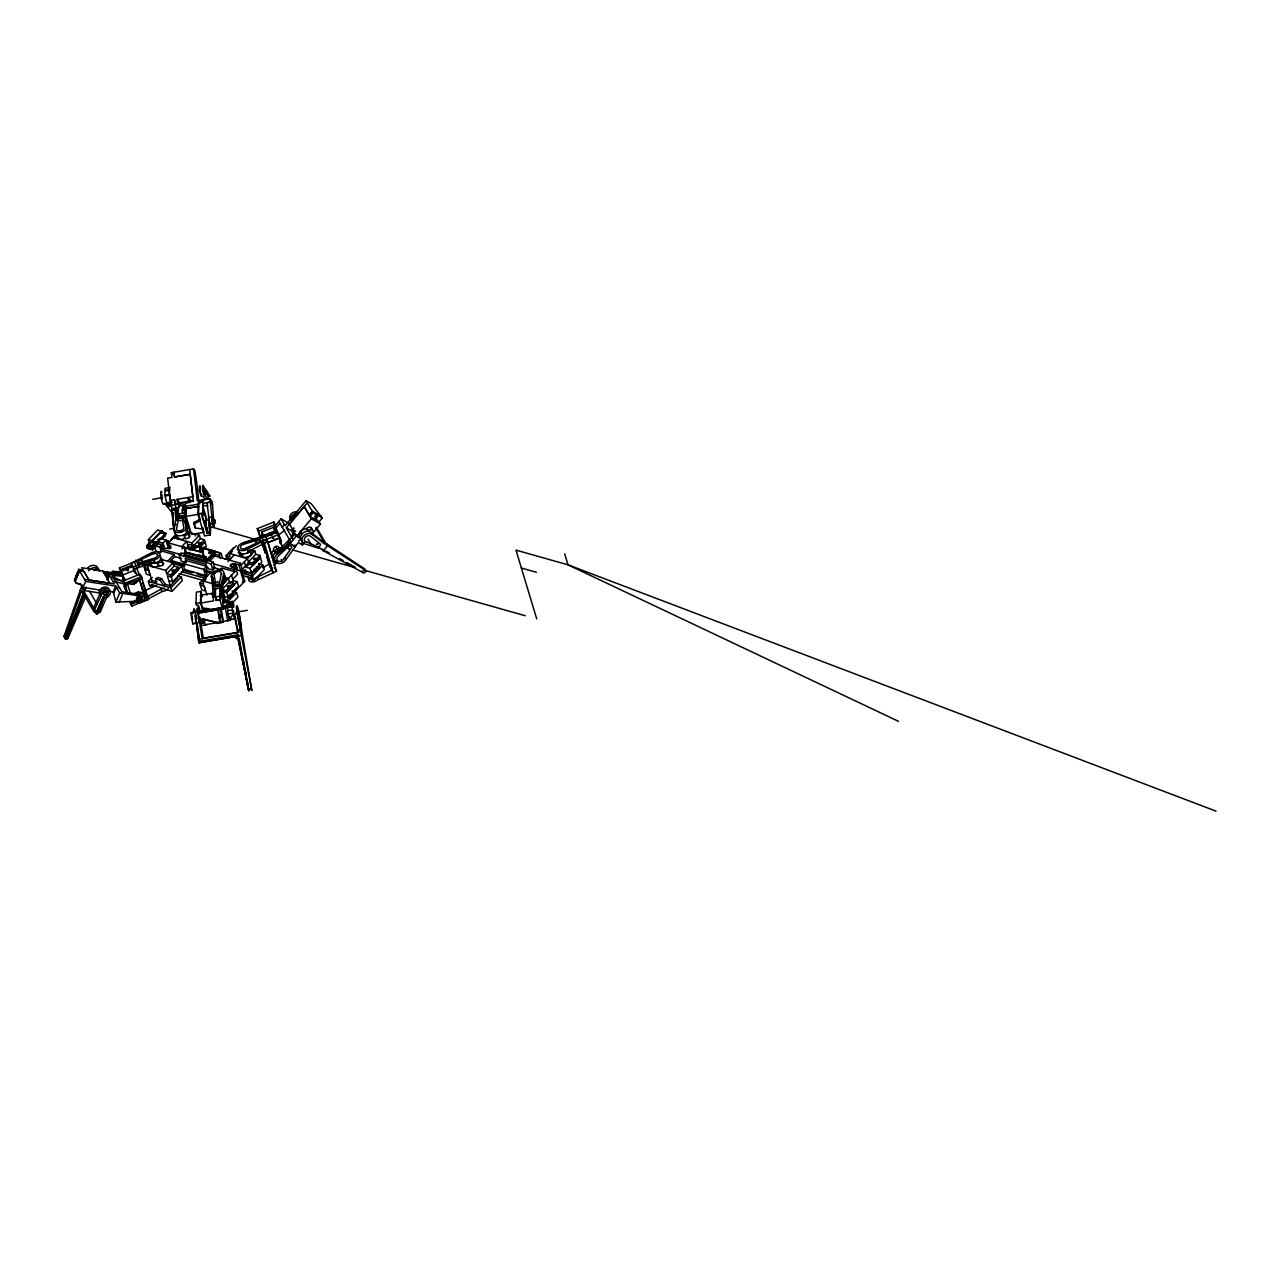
<?xml version="1.0" encoding="UTF-8"?>
<svg xmlns="http://www.w3.org/2000/svg" width="1280" height="1280" viewBox="0 0 1280 1280"><rect width="100%" height="100%" fill="white"/><g stroke="black" fill="none" stroke-linecap="round" stroke-linejoin="round"><path stroke-width="1.5" d="M230.592 607.44L232.592 603.728L233.84 607.136M195.568 616.336L199.568 641.44L197.136 623.008M200.64 622.432L200.656 621.936A5.328 0.864 80.3 0 0 200.592 620.8M219.072 615.088L219.344 616.8M219.568 616.88L219.232 615.024M184.912 512.544L185.04 508.992L182.464 509.424L182.32 512.992L184.912 512.544L190.96 532.528M213.168 594.128L212.768 589.12L215.36 588.688L215.536 593.312M176.128 518.032L178.208 514.112L185.056 512.944L186.368 527.36A6.352 3.808 -16.8 0 1 180.128 532.4A6.352 3.808 -16.8 0 1 174.016 529.584L176.128 518.032L178.064 517.696L178.528 506.224L182.784 505.504L182.544 511.424M212.88 589.552L211.568 575.136A6.352 3.808 -16.8 0 1 217.808 570.096A6.352 3.808 -16.8 0 1 223.92 572.912C221.2 585.072 216.512 597.12 223.296 609.12M223.648 601.328L219.728 588.384L219.872 584.8L221.808 584.464L222.544 586.864L220.448 590.784M224.208 603.104L220.784 591.792L220.448 599.696L216.192 600.432C215.12 596.304 212.384 587.04 219.728 588.384M186.304 527.936A6.352 3.808 -16.8 0 1 186.896 528.768L185.776 515.344M195.232 536.016L195.312 533.952M183.04 510.096L182.656 505.088L185.232 504.656L186.4 508.496L186.064 516.384L199.824 514.048M203.984 532.4L202.48 527.408L202.416 528.976L195.328 528.032L194.096 523.968L194.16 522.384L200.032 519.248L198.512 514.24L198.88 506.288M195.328 528.032L194.16 522.384M210.64 527.456L210.336 534.928L204.512 535.92L197.872 513.888L198.336 502.672L202.864 501.904L203.44 503.84L202.976 515.056L201.68 515.264L207.168 533.424L209.76 532.992L210.16 523.36M199.984 612.352L197.792 605.088L196.496 605.312L195.904 603.376L196.384 592.16L200.912 591.392L202.48 596.592M200.032 519.248L199.952 520.816L194.096 523.968M201.68 515.264L201.744 513.696L207.232 531.856L209.824 531.424L208.608 524.656L210.56 524.32L210.304 522.928M202.976 515.056L202.864 501.904M203.04 513.472L203.376 505.424M201.424 594.896L201.088 602.96L202.608 607.968L209.696 608.896L209.632 610.48L202.544 609.536L200.448 602.592L200.912 591.392M200.688 623.68L200.752 622.112L203.344 621.68L203.28 623.248L200.688 623.68L201.28 625.616L207.104 624.624M202.544 609.536L202.608 607.968M207.168 533.424L207.392 527.824M220.784 591.792L220.448 599.696L216.192 600.416L215.184 593.024L212.608 593.456L213.6 600.864L199.856 603.2M185.04 508.992L185.792 511.408L185.232 504.656M204.992 494.752L204.96 495.2A5.328 0.864 80.4 0 1 203.424 493.168A5.328 0.864 80.4 0 1 202.592 486.016A5.328 0.864 80.4 0 1 204.128 488.048L204.192 488.368M172.656 512.672L173.504 522.48M200.304 491.072L200.336 489.072M147.968 548.512L146.816 546.752L149.248 542.672L148.352 539.664L157.632 529.984L163.024 531.616L163.456 533.088M157.936 544.288L152.624 549.824L151.728 546.832C148.384 552.528 146.544 544.24 150.576 543.04L150.288 542.08L152.56 542.72L151.952 540.672L148.352 539.664M162.064 533.328C161.968 529.872 159.136 531.344 163.024 531.616M192.64 612.544L192.592 613.68M197.68 612.704L197.52 610.208L198.224 611.376M209.232 521.952L209.344 519.024M199.376 619.2L199.92 621.072L199.76 617.392L203.36 638.192L202.272 638.688L198.784 617.888M214.592 519.776C214.944 527.92 217.072 516.16 211.568 520.288M223.248 606.704L222.624 601.344L223.392 602.816M227.392 604.672L227.088 600.576L227.856 602.064A6.352 1.04 80.3 0 1 228.576 602.512M177.392 517.248L174.544 499.776L170.256 500.512L167.632 478.128L171.904 477.408L171.344 472.656L193.536 468.864L194.992 470.816L197.888 491.024M175.952 534.368A6.352 1.04 80.3 0 1 173.392 526.464L170.96 500.384M155.44 583.472L155.968 578.96L157.44 577.44L161.6 578.608L165.216 584.304L170.336 585.744L177.84 577.904M233.584 611.776L233.6 612.96M235.152 617.84L234.512 618.816L232.304 609.92A6.352 1.04 80.3 0 1 232.592 606.416L232.88 606.512A6.352 1.04 80.3 0 1 233.232 607.024M164.256 534.464C164.256 538.608 167.456 531.904 164.528 533.84M175.008 532.88L175.456 531.92M224.912 576.208L224.688 577.264L223.68 573.968M169.584 487.52L169.616 490.096A6.352 1.04 80.4 0 0 169.552 494.48L169.776 496.096A6.352 1.04 80.4 0 0 170.816 500.56M178.944 504.752L178.544 502.672L178.688 504.416M193.536 468.864L197.296 500.848L209.904 498.704L211.888 517.136A5.328 0.864 80.3 0 0 213.2 525.84A5.328 0.864 80.3 0 0 214.16 523.168M85.856 596.336L68.016 638.144A1.664 1.312 -30.3 0 1 65.968 639.312A1.664 1.312 -30.3 0 1 65.056 637.696L64.096 636.032L82.048 585.2L76.176 583.152L74.336 580L76.288 575.2L77.52 575.392M93.568 609.008C98.72 623.248 101.504 600.384 104.8 597.184L103.408 596.672L96.352 611.936L93.824 611.536L81.6 590.608L65.056 637.696L68.016 638.144L67.056 636.496M160.944 558.688L162.432 562.336A2.976 1.792 -16.8 0 1 162.976 562.56M187.328 531.072L187.712 531.328A2.976 1.792 -16.8 0 1 188.32 533.792L189.376 537.296A2.976 1.792 -16.8 0 1 185.328 538.432L184.896 538.32A6.352 3.808 -16.8 0 1 178.576 539.12L177.424 538.624A6.352 3.808 -16.8 0 1 176.112 535.984M212.592 578.032L212.208 577.76A2.976 1.792 -16.8 0 1 211.6 575.312M238.944 550.544L238.544 550.272A2.976 1.792 -16.8 0 1 238.48 547.376M83.44 592.816L66.224 637.872L84.128 592.864L85.152 594.624L83.024 595.616L84.192 595.792L66.816 637.968L83.904 594.784M96.336 613.76L103.408 596.672M227.648 605.28L228.896 602.096A6.352 1.04 80.3 0 0 228.752 603.952M201.136 493.568L201.888 495.28M210.56 525.28L209.376 522.8M78.656 569.36L79.472 570.768L77.52 575.552L76.704 574.16L78.656 569.36L83.104 570.048L81.76 567.728L102.72 570.976L104.064 573.296L111.808 574.512L113.84 573.024L121.44 573.44M93.824 611.536L94.592 609.632L82.368 588.72L85.68 581.392L79.472 570.768L75.152 581.408L77.104 576.592L76.288 575.2M99.84 592.992L84.592 590.624L86.032 587.072M97.712 570.288L96.288 567.872M108.608 574L106.656 578.784L107.472 580.192L109.424 575.408L108.608 574L104.08 573.296L102.944 571.36L110.672 572.56L112.88 571.376L120.48 571.792M112.272 573.04L112.944 571.392M112.048 577.456L113.84 573.024M112.08 577.52L113.904 573.04L112.88 571.376M138.752 601.184L138 601.024A3.328 2.64 -30.3 0 1 137.744 596.48A3.328 2.64 -30.3 0 1 142.688 597.136L142.336 599.296L139.568 601.136L115.92 602.064L113.248 591.952L115.632 586.048L85.68 581.392M113.888 593.056L116.288 587.168L115.632 586.048M115.92 602.064L119.632 592.88L116.288 587.168L119.488 587.664M119.104 602.544L122.816 593.376L110.672 572.56M121.744 591.744L135.456 593.696L136.528 592.928A5.328 4.208 -30.3 0 1 143.632 596.16M134.896 600.32L133.68 603.136L132.864 601.744L130.528 602.672L131.936 606.016L148.56 599.376L141.68 577.872L142.096 578.576L125.056 584.512L127.792 593.584M96.768 612.64L97.952 612.8L104.592 596.832M93.6 607.952L99.744 594.24A5.328 4.208 -30.3 0 1 103.568 587.376A5.328 4.208 -30.3 0 1 109.408 591.168M94.592 609.632L102.432 592.848A3.28 2.592 -30.3 0 1 108.464 593.024L100.08 612.496L97.552 612.096M176.272 511.296L176.944 509.936M175.52 508.032L175.936 520.704L175.232 510L172.192 510.512M227.6 604.144A6.352 1.04 80.3 0 1 227.744 602.288L227.952 601.936M180.768 520.56L179.808 520.576L180.688 520.64M304.496 542.416L302.368 544.944L298.304 542.592L284.992 560.912A6.352 5.024 -30.3 0 1 276.464 562.848A6.352 5.024 -30.3 0 1 275.984 555.472L288.64 542.96L291.008 542.32L296.432 535.888L295.296 533.936L276.224 552.72A6.352 5.024 -30.3 0 1 277.648 551.856M227.776 610.928C227.84 627.328 239.6 607.088 227.84 610.688A6.352 1.04 80.3 0 1 228.128 607.168L232.72 606.464M228.896 616.736L228.944 616.928A6.352 1.04 80.3 0 0 230.336 619.664L230.56 619.344A6.352 1.04 80.3 0 0 230.688 618.608M312.544 533.296A2.976 2.352 -30.3 0 0 312.272 529.856A2.976 2.352 -30.3 0 0 308.272 530.832L306.32 528.8A6.352 5.024 -30.3 0 0 300.608 531.552L299.744 532.864A6.352 5.024 -30.3 0 0 301.216 538.896L296.656 536.256L295.296 533.936M312.288 533.856L310.544 531.904L307.728 531.216A6.352 5.024 -30.3 0 0 302.016 533.968L301.152 535.28A6.352 5.024 -30.3 0 0 302.624 541.312M237.44 636.224L238.544 634.688L198.72 641.472L198.944 642.784L237.44 636.224L248.464 689.424L239.248 638.592M228.896 602.096L224.848 607.456L229.104 606.736L225.472 608.384L198.256 613.232L199.504 620.304L198.96 617.632L199.584 620.368L204.16 619.296L217.616 622.592L223.424 621.6L221.216 609.104M126.064 568.96L125.856 567.744L120.576 569.856L121.728 573.696L119.344 567.968L136.384 561.184L139.28 567.296L133.952 569.424M127.008 567.296C126.384 571.856 130.064 572.64 127.008 567.296L132.288 565.184L137.264 575.552M270.88 535.584L270.672 534.368L265.392 536.48L264.576 535.072L269.856 532.976C268.752 536.624 274 535.152 271.008 532.528L276.288 530.4L277.104 531.808L271.824 533.92L271.008 532.528M288.96 523.392L281.088 518.832L274.048 527.184M282.192 527.232L284.432 524.56L281.088 518.832M284.432 524.56L285.088 525.68L306.096 500.704L312.304 511.36L309.184 515.072L304.208 506.528L289.504 524.016L294.48 532.544L291.296 536.32L292.112 537.728M293.312 534.032L291.376 530.72L293.52 528.16M294.016 528.16L292.768 529.632L295.552 531.248M312.128 534L320.48 524.064L311.344 518.784L310 516.48L313.12 512.752L312.304 511.344L309.184 515.072L304.192 506.544M296.656 536.256L311.344 518.784M315.936 516.288L317.248 515.136L316.432 513.744L312.304 511.344L321.44 516.64L317.328 514.272L322.256 518.032L319.12 521.76L320.48 524.064M306.512 528.816L306.864 528.4A2.976 2.352 -30.3 0 1 311.776 529.616M317.264 516.688C314.496 513.776 315.904 521.232 318.144 515.664M363.616 569.232L364.192 568.544L325.84 543.344L316.432 527.264M293.248 539.664L286.32 527.792L307.328 502.816M276.272 527.52L279.968 523.312M250.288 549.712A6.352 3.808 -16.8 0 1 248.128 551.616L267.6 541.6L264.272 542.912L272.416 569.888L256.816 577.376A5.328 3.2 -16.8 0 1 254.576 578.72M266.88 539.2L245.936 549.92A6.352 3.808 -16.8 0 1 238.192 548.816A6.352 3.808 -16.8 0 1 242.224 543.152L264.704 535.488L266.88 539.2L276.528 571.232L257.616 580.016A5.328 3.2 -16.8 0 1 250.832 581.824A5.328 3.2 -16.8 0 1 249.104 577.968M88.608 570.784L89.696 569.584A6.352 5.024 -30.3 0 1 95.664 567.68L97.04 568.096A6.352 5.024 -30.3 0 1 99.472 571.104M289.04 542.176L287.632 541.36L293.648 545.936L296.064 545.248M248.656 562.672L240.736 570.944L238.896 564.832L232.848 563.568A2.72 1.632 -16.8 0 0 231.088 564.384L230.608 564.88A2.72 1.632 -16.8 0 0 230.384 566.144L235.76 568.096L237.6 574.208L232.736 579.264L233.136 580.576L237.136 581.712L238.576 586.496L228.144 597.376L224.368 596.304L222.912 591.536L226.704 592.608L237.136 581.712M170.544 586.416L167.344 575.808L171.264 576.912L174.576 573.44C175.952 567.12 168.208 571.52 173.968 571.424L170.64 574.88L172.72 581.696L183.152 570.816L181.696 566.032L172.416 563.408L171.408 560.048L174.736 556.576L174.112 554.544L161.024 550.832L159.824 546.592L161.216 544.528L157.744 543.536L157.136 541.504C150 544.976 150.832 554.32 157.744 543.536M238.896 564.832L240.4 563.248L214.112 555.808M242.224 569.376L241.024 565.28L254.784 550.928L251.856 550.096M228.144 597.376L226.096 590.56L229.408 587.104C223.664 587.28 231.36 582.64 230.016 589.136L226.704 592.608L222.704 591.472M236.336 545.712L228.992 553.376L247.424 558.592L249.04 563.984L253.056 565.12L256.368 561.648L255.744 559.616C250.56 560.112 256.4 555.52 256 560.592L257.088 560.896L260.4 557.44L249.968 568.336L251.408 573.104L261.84 562.224L259.792 555.408L255.792 554.272L254.784 550.928M151.952 540.672L161.216 531.008L161.856 533.024M152.496 541.104L157.248 542.928L152.496 541.104L161.264 531.952L165.872 533.264L152.096 548.048C154.64 548.96 153.68 544.832 151.488 546.016L155.136 542.192M157.088 542.4L165.872 533.264M152.624 549.824L151.296 549.456L155.28 545.296M161.872 539.232L165.328 535.632L164.288 535.344M161.088 552.464L155.92 551.008L154.464 546.144L155.792 546.528L157.28 544.976M181.408 554.736L160.416 548.8L162.864 549.424L164.4 547.808L163.008 543.168L165.984 540.064L160.112 538.4L157.584 539.664M162.864 549.424L162.208 547.28L163.76 545.664L161.36 544.992M166.736 542.56L168.272 540.944L165.888 540.272M148.896 570.592L144.896 569.456L148.688 570.528L150.128 575.312L146.352 574.24L144.288 567.424L147.6 563.968M170.624 539.936L173.936 536.48L175.04 536.896M158.464 553.52L161.024 550.832M191.392 549.376L168.496 542.912L176.064 535.152M167.376 544.704L168.928 543.104L168.272 540.944M151.648 566.448L150.64 562.864M178 538.96L176.992 535.376M153.168 585.088L151.712 586.608L149.728 586.048L148.352 581.472L152.256 577.376M167.712 561.232L174.112 554.544M181.568 546.768L186.704 541.424L188.32 546.8L186.272 548.944M182.016 548.992L184.304 546.896M184.288 547.504L203.088 552.288L204.16 557.6L185.76 552.384L184.288 547.504L202.688 552.704L204.16 557.6M206.192 564.384L185.152 558.368L186.416 562.528L181.12 561.024L179.264 554.912L181.168 552.928L184.64 553.904M170.64 574.88L166.72 573.776L165.712 570.416L173.072 562.752L160.24 559.12M199.408 535.264L200.416 538.608L193.072 546.288L192.048 542.928L199.408 535.264L185.936 531.44A6.352 3.808 -16.8 0 1 187.088 531.936M198.64 554.768L205.92 556.832L206.56 558.944L205.072 560.496L185.04 554.832L184.416 552.736L185.904 551.168M185.76 552.384L184.688 547.088M189.456 549.328L193.52 545.088L214.928 551.152L215.328 552.48L205.84 562.368L205.44 561.056L184.032 554.992L184.432 556.32M155.968 578.96L160.144 580.144L161.6 578.608M166.72 573.776L174.08 566.096L173.072 562.752M185.04 554.832L186.544 553.28M190.08 550.416L192.576 547.808L187.408 546.416L189.312 544.432L221.12 553.44L222.512 558.032M178 567.2L178.608 569.248L175.296 572.688L174.688 570.672L178 567.2L174.08 566.096M196.992 547.392L200.304 543.936C194.656 544.048 202.192 539.536 200.912 545.952M199.888 547.072L204.96 541.76L201.632 545.2L201.024 543.184L204.336 539.728L200.416 538.608M205.536 575.472L184.72 569.584L182.88 563.472L185.776 560.448L206.576 566.336L203.68 569.36L205.536 575.472L207.04 573.904L205.808 569.84L208.048 567.488M171.264 576.912L181.696 566.032M165.216 584.304L163.76 585.824L160.144 580.144M199.632 548.992L200.736 547.84L203.52 548.624L202.848 551.184L200.064 550.4L199.632 548.992L202.416 549.776L202.848 551.184M200.064 550.4L201.152 549.248M202.416 549.776L203.52 548.624M203.952 549.104L206.416 546.544L204.336 539.728M181.28 576.944L182.352 580.512L171.92 591.392L170.848 587.824L181.28 576.944L177.744 575.936M205.072 560.496L204.432 558.4L205.92 556.832M193.072 571.904L192.144 572.88L183.104 570.32M205.44 561.056L214.928 551.152M220.16 558.48L219.232 555.424L214.032 553.952L207.792 560.464L212.992 561.936L214.832 568.048M198.192 573.36L197.264 574.32L206.288 576.88M209.648 561.2L214.64 555.984L214.032 553.952M214.88 567.888L212.944 570.032L211.088 563.904L212.992 561.936M219.232 555.424L221.12 553.44M204.048 586.192L205.504 590.976L201.776 589.92L199.728 583.104L203.04 579.648L205.344 580.416M204.384 580.912L203.776 578.896L207.088 575.44M230.608 558.768L226.688 557.664L226.08 555.616L229.392 552.16L231.136 552.992M233.424 547.952L230.112 551.408L232.368 551.712M199.728 583.104L203.648 584.224L202.64 580.864L210 573.184L213.36 574.144M225.136 559.264L227.68 556.608M219.2 570.688L221.76 568.016L234.848 571.712L222.304 584.8M227.936 561.584L234.336 554.896M243.04 557.36L242.032 553.776M233.776 568.816L236.256 566.224M211.248 594.592L212.704 593.072M255.792 554.272L248.432 561.952L252.432 563.072L253.056 565.12M231.088 582.72L233.136 580.576M249.968 568.336L245.968 567.2L249.248 564.048M233.44 582.896L234.064 584.928L230.736 588.384L230.128 586.352L233.44 582.896L229.456 581.76L222.096 589.44L226.096 590.56M252.432 563.072L255.744 559.616M257.088 560.896L256.48 558.864L259.792 555.408M259.456 566.048L251.936 573.888L246.832 572.448L245.36 573.968L242.656 569.712M227.68 596.816L229.92 594.48L231.488 594.912L229.552 598.272L227.68 596.816L229.552 598.272M233.104 591.696L237.168 587.456M229.248 597.248L231.488 594.912M233.008 593.456L244.752 581.2L241.36 569.952M257.824 567.44L255.904 570.784L257.824 567.44L256.272 566.992M225.6 601.376L233.104 593.536M227.424 602.096L236.544 592.576L233.008 591.568M262.896 565.088L264.272 569.68L253.84 580.56L252.448 575.984L262.896 565.088L259.344 564.08M232.72 602.608L237.936 597.152L236.544 592.576M234.848 571.712L234.24 569.68L235.76 568.096M130.144 592.704L127.376 583.584L133.168 584.432L139.76 579.504M274.656 553.2L275.856 552.08A6.352 5.024 -30.3 0 1 280.4 550.528M273.744 565.472L277.632 562M280.224 549.568A2.976 2.352 -30.3 0 0 274.992 552.304L274.96 552.88A6.352 5.024 -30.3 0 0 276.448 561.12M276.224 552.72L279.072 550.368M290 543.84L277.184 554.368L275.856 552.08M278.832 534.912L284.768 530.176M119.632 592.88L136.48 595.456L137.552 594.688A5.328 4.208 -30.3 0 1 144.048 595.408A5.328 4.208 -30.3 0 1 142.464 601.52A5.328 4.208 -30.3 0 1 135.696 601.856L135.328 601.424M133.232 567.024L155.712 559.344A6.352 3.808 -16.8 0 0 159.744 553.664A6.352 3.808 -16.8 0 0 151.984 552.56L131.056 563.312L135.104 573.232M168.16 588.56A5.328 3.2 -16.8 0 1 162.496 591.376L144.112 601.088M262.704 567.84L269.04 564.128L273.216 572.544L272.592 571.488M198.944 642.784L234.4 636.672L238.304 639.376L248.56 689.376L243.312 660.016M183.648 534.896L184.272 534.928A2.976 1.792 -16.8 0 0 188.32 533.792M184.72 538.416L183.84 534.8M157.312 562.384L157.936 562.416A2.976 1.792 -16.8 0 0 161.984 561.264A2.976 1.792 -16.8 0 0 161.376 558.816M163.376 562.896A2.976 1.792 -16.8 0 1 162.512 565.232A2.976 1.792 -16.8 0 1 158.992 565.92L158.368 565.904A6.352 3.808 -16.8 0 1 152.24 566.608L151.072 566.112A6.352 3.808 -16.8 0 1 149.776 563.472M198.832 544.688L200.48 544.64M196.496 623.12L198.72 641.472L196.4 622.992A5.328 0.864 80.3 0 1 195.072 615.584A5.328 0.864 80.3 0 1 196.24 615.056M234.304 636.72L238.304 639.376M164.368 588.128A5.328 3.2 -16.8 0 1 161.696 588.72L146.624 597.12L147.424 599.76L146.896 598.864M198.288 494.336L198.544 501.12M246.944 553.232L248.4 552.512L247.408 549.216M196.528 622.992L192.736 623.792L190.816 613.024L197.36 610.896M223.04 607.536L202.912 612.224L218.624 609.552L218.864 615.536L221.712 614.48L222.064 615.472L222.096 616.624L219.088 616.752L220.064 622.4L220.832 622.048L205.12 624.72L204.128 619.152L203.36 619.504L217.616 622.592M192.736 623.792L199.504 622.464A5.328 0.864 80.3 0 1 198.208 615.6A5.328 0.864 80.3 0 1 199.024 613.776M198.256 613.232L203.424 610.88L190.816 613.024M202.128 612.576L207.312 610.224L229.2 606.496L232.144 601.232A6.352 1.04 80.3 0 1 233.904 605.328M218.624 609.552L217.856 609.904L220.064 622.4M199.504 620.304L202.48 618.944L203.696 621.568M199.168 639.216L237.712 632.656L238.8 632.16L238.432 630.08M218.864 615.536L221.648 614.992M221.872 616.224L222.656 621.952M233.296 613.936L233.552 612.72M242.464 635.184L251.84 690.512L236.912 612.384A6.352 1.04 80.3 0 1 236.784 605.696A6.352 1.04 80.3 0 1 238.864 611.504L242.464 635.184L238.336 636.192L238.544 634.688M248.768 689.28L248.8 691.024L247.104 679.712M201.376 611.232L229.744 606.24M145.088 590.528L156.496 585.408M106.72 597.28L107.424 596.976A5.328 4.208 -30.3 0 0 109.984 590.656A5.328 4.208 -30.3 0 0 103.296 589.616A5.328 4.208 -30.3 0 0 100.736 595.936L99.904 594.448M148.496 544.784L148.048 547.36M120.576 569.856L121.392 571.264L126.672 569.136L126.992 570.208L126.048 569.872M121.392 571.264L122.56 575.104L134.272 570.432M260.464 538.544L257.264 528.64L273.904 522L282.464 547.392M141.504 576.64L140.064 574.192L123.44 580.816L124.88 583.28L141.504 576.64L142.096 578.576M257.264 528.64L258.704 531.088L275.328 524.464M124.528 585.152L122.944 582.16L123.52 583.328M126.656 593.136L124.096 586.288L126.432 585.344M139.248 578.96L144.704 597.008L147.152 596.032M131.344 604.08L137.104 601.776M147.984 597.44L145.648 598.368L143.792 595.216M273.184 562.304L276.704 560.896M119.344 567.968L120.688 570.288L132.416 565.616M265.52 536.88L277.248 532.224L278.592 534.528L261.552 541.312M127.488 568.384L133.12 566.592M267.904 542.608L279.632 537.952L278.272 535.632L279.616 537.952L267.904 542.64L273.36 560.688M175.936 535.968L174.672 535.728M315.792 516.48L314.768 516.496M315.504 516.224L315.872 515.184M153.248 562.416A6.352 3.808 -16.8 0 0 154.848 562.208L139.28 567.296L138.672 566.256M143.088 562.72L148.72 560.912M156.72 562.64L155.12 563.12L154.128 559.824L137.952 563.856M142.272 565.36L154.848 562.208M243.808 542.672L259.984 538.64M228.464 587.888L228.56 588.672M228.448 587.616L230.736 588.384M228.48 588.944L230.016 589.136M213.024 585.968L219.872 584.8M212.976 587.328L219.824 586.144M190.208 474.288L174.496 476.96L173.936 472.208L174.48 476.976L190.208 474.304L192.832 496.672L177.104 499.344L177.68 504.192L175.088 504.624L174.528 499.776M167.792 502.432A6.352 1.04 80.4 0 1 167.408 503.216L167.088 502.976A6.352 1.04 80.4 0 1 165.312 496.864L165.088 495.248A6.352 1.04 80.4 0 1 165.12 490.88L165.104 488.288L169.84 487.552M165.088 490.32L169.568 489.568M169.616 490.096L165.68 490.928M165.088 495.248L169.552 494.48M165.2 495.968L169.664 495.216M152.736 499.28L162.544 497.616M209.84 496.032L208.192 495.248L207.872 492.544C198.864 478.368 203.968 498.432 208.656 499.216L208.336 496.512L204.544 491.136L209.76 495.408M204.688 492.4L209.632 496.288L208.336 496.512M188.192 498.8L190.272 499.632L190.496 501.536L189.2 501.744L188.192 498.8L190.272 499.632M167.088 502.976L171.552 502.224L170.256 500.512M161.84 492.304L161.488 491.648A6.352 1.04 80.4 0 0 160.896 495.952A6.352 1.04 80.4 0 0 162.896 503.696L167.408 503.216M188.416 500.704L190.496 501.536M163.2 503.936L169.648 505.136L169.264 501.808M193.456 500.432L179.696 502.768L177.104 499.344M208.192 498.608L205.088 499.136L202.944 496.56M171.536 505.232L193.28 501.136M177.824 504.448L181.68 503.792M185.536 503.136L189.376 502.48M200.944 500.528L204.8 499.872M166.176 505.088L167.344 506.64L170.384 506.112L169.792 503.056M209.056 519.728L207.056 502.656L210.304 502.112L212.528 505.072L213.712 520.448M171.936 508.64L179.248 507.408M184.832 506.448L199.744 503.904L199.344 500.496L200.192 501.616M203.408 503.28L210.32 502.144M171.792 509.984L174.832 509.456L176.272 511.36M182.496 508.64L185.072 508.208M184.416 508.672L199.328 506.128M186.4 508.496L198.192 506.496M182.816 509.712L185.408 509.28M202.576 510.88L203.856 510.656M202.528 511.712L203.824 511.488M178.112 516.352L184.96 515.184L190.288 532.848M202.496 512.528L203.792 512.32M197.872 513.888L202.4 513.12M178.064 517.696L184.912 516.528L185.632 518.928M212 516.656L208.64 517.696A5.328 0.864 80.3 0 0 209.488 524.832A5.328 0.864 80.3 0 0 211.024 526.864M176.304 524.448L173.264 524.976L172.336 512.32M169.744 529.104L172.624 528.624M212.4 523.344L215.424 522.832M211.408 524.064C213.28 523.504 214.144 526.432 213.776 522.896M191.52 534.448L203.296 532.448M220.592 587.184L222.544 586.864L224.416 576.352A6.352 3.808 -16.8 0 1 223.776 577.424M212.64 592.672L215.216 592.24M200.192 595.312L213.936 592.96M212.448 597.024L215.04 596.576M215.152 597.008L219.408 596.288M195.904 603.376L200.448 602.592M222.496 601.968L226.96 601.2M227.744 602.288L231.936 601.584L230.08 606.352L229.728 604.416L226.688 604.944L227.04 606.88M223.104 606.08L227.568 605.328M223.232 606.512L227.712 605.76M237.536 612L247.344 610.336M227.824 614.064L232.304 613.296M233.04 614.704L237.232 614M227.824 619.6L231.408 618.992L227.696 620.88L225.472 608.384M228.48 619.712L231.328 619.216M230.464 619.616L234.912 618.752M222.56 621.552L229.408 620.384M216.448 623.472L222.832 622.384M235.36 618.24L235.328 618.096A6.352 1.04 80.3 0 1 234.192 614.512L237.344 630.576L240.384 630.064M203.36 638.192L238.8 632.16M251.296 688.992L248.256 689.504L238.336 636.192M233.504 567.808A2.72 1.632 -16.8 0 1 234.08 567.648L237.008 568.032M116.208 572.816L120.144 572.608M113.232 574.688L123.072 574.16M204.784 505.728L207.792 505.648M122.848 575.776L115.504 575.536A2.144 1.696 -30.3 0 0 114.16 579.04L122.496 581.168A6.352 5.024 -30.3 0 0 124.976 584.144L114.368 581.488M121.504 575.68L116.048 575.408A2.016 1.6 -30.3 0 0 113.584 576.832A2.016 1.6 -30.3 0 0 114.688 578.8L123.024 581.056M103.616 597.008L104.8 597.184M109.424 575.408L104.88 574.704L109.872 583.232L88.912 579.984L83.936 571.456L79.472 570.768L83.936 571.456L88.912 579.984M76.704 574.16L77.952 574.352M82.368 588.72L85.488 589.2M84.448 579.296L114.416 583.936L107.488 572.064M76.176 583.152L80.64 583.84L84.592 590.624M109.408 591.36L113.248 591.952M100.512 590.096L83.232 587.424L82 585.312M242.816 553.904L241.392 553.68L242.464 557.184L243.872 557.424A6.352 3.808 -16.8 0 0 250.576 555.248A6.352 3.808 -16.8 0 0 251.808 550.736M173.552 571.872L175.296 572.688M271.328 533.584L272.144 534.976L271.824 533.92M114.016 578.144L117.888 579.136M114.128 577.84L117.456 578.752M165.04 548.096L167.968 548.48A2.72 1.632 -16.8 0 0 169.744 547.664L170.208 547.168A2.72 1.632 -16.8 0 0 170.432 545.904L168.16 544.832L169.392 548.912M173.488 573.136L174.576 573.44M240.736 570.944L237.616 570.064L235.776 563.952M198.784 546.88L219.584 552.768M251.408 573.104L241.808 570.4M168.992 580.656L172.72 581.696M521.392 568.048L536.384 572.288M210.336 526.672L256.416 539.696M292.896 550.016L354.352 567.408M363.952 570.112L525.248 615.744M160.992 530.912L162.704 531.376M161.936 531.616L163.264 532M238.64 551.824A2.976 1.792 -16.8 0 0 239.616 553.792L240.048 553.92A6.352 3.808 -16.8 0 0 242.464 557.184M199.936 542.88L201.024 543.184M255.392 558.56L256.48 558.864M166.016 533.776L161.264 531.952M173.616 537.712L192.048 542.928M255.28 561.344L256.368 561.648M203.744 549.328L202.336 548.944L204.416 546.784L205.024 548.816M226.08 555.616L230 556.736L228.992 553.376M256.576 568.016L258.144 568.448M157.136 541.504L163.008 543.168M255.6 569.76L254.032 569.328L255.904 570.784M188 552.48L204.56 557.168M149.248 542.672L150.576 543.04M184.416 552.736L204.432 558.4M159.824 546.592L162.208 547.28M155.6 545.904L160.544 547.296M147.6 544.384L148.944 544.752M147.28 544.896L148.608 545.264M213.568 563.84L234.24 569.68M147.04 545.488L148.368 545.856M179.264 554.912L211.088 563.904M146.88 546.112L148.208 546.496M242.032 573.024L252.448 575.984M146.816 546.752L148.144 547.12M146.864 547.328L148.208 547.712M148.768 548.16L150.096 548.528M147.024 547.824L149.696 548.784M147.264 548.208L149.296 548.88M241.968 575.344L251.248 577.968L251.856 580L253.84 580.56M174.736 556.576L181.552 558.512M212.944 567.392L222.384 570.048M212.944 570.032L207.424 568.464L205.968 564.304M182.88 563.472L203.68 569.36M243.296 580.784L244.752 581.2M170.592 560.368L183.808 564.112M205.904 570.368L215.344 573.024M170.08 561.456L184.88 565.632M204.8 571.264L214.048 573.888M224.048 577.168L228.432 578.4L230.064 583.792M162.432 562.336L162.048 562.064A6.352 3.808 -16.8 0 0 162.016 561.056M181.328 571.616L205.68 578.512M173.6 570.352L174.688 570.672M203.776 578.896L206.016 579.2M229.04 586.048L230.128 586.352M178.928 573.568L203.296 580.448M165.712 570.416L147.264 565.2L152.096 581.2M202.64 580.864L212.752 583.728M144.288 567.424L148.288 568.56M200.336 585.136L204.272 586.256L206.944 595.088M231.792 595.936L229.92 594.48M151.792 580.496L156.896 581.936M148.352 581.472L170.848 587.824M171.92 591.392L151.088 584.576L151.712 586.608M242.576 581.808L243.824 582.176L240.432 570.912M93.968 570.384A6.352 5.024 -30.3 0 1 97.072 570.112L98.464 570.512A6.352 5.024 -30.3 0 1 99.6 571.248M319.264 548.4L303.952 543.6A6.352 5.024 -30.3 0 1 303.344 536.256A6.352 5.024 -30.3 0 1 311.872 534.192L323.664 543.184L365.152 570.192A1.664 1.312 -30.3 0 1 365.312 572.112A1.664 1.312 -30.3 0 1 363.088 572.656L323.36 550.768L318.304 546.752M1216 811.136L568 564.832L515.968 550.112L536.768 619.008M169.216 504.576L166.256 503.408A6.352 1.04 80.4 0 0 166.64 502.624M176.352 535.104L178.576 539.12M150.016 562.592L152.24 566.608M898.464 721.312L568 564.832L564.688 553.824M325.856 551.024L329.312 552.928M339.664 558.64L343.12 560.544M346.576 562.448L355.216 567.2M312.656 534.48A6.352 5.024 -30.3 0 0 311.952 533.376L324.208 542.4L315.792 528M306.096 500.704L311.264 503.696L322.256 518.032M313.12 512.752L317.248 515.136M314.24 518L316.944 519.568M310 516.48L319.12 521.76M300.144 532.096L301.632 534.56M278.944 521.552L291.008 542.32M286.32 527.792L291.376 530.72M296.432 535.888L299.472 537.648M293.648 545.936L295.088 546.768L294.128 545.12M200.304 488.016L200.272 491.92M124.096 586.288L125.536 587.76M204.544 491.136L208.192 495.248M200.304 488.72L200.224 490.992M197.264 611.104L191.376 612.768M176.096 518.72L175.664 511.872L178.928 516.816M167.344 506.64L173.44 514.272M171.344 472.656L172.512 474.192M209.904 498.704L212.128 501.664L212.528 505.072M175.504 510.832L178.928 515.488M176.544 511.488L178.848 514.736M175.824 508.864L178.928 513.584M245.024 569.6L246.832 572.448M176.096 510.576L178.144 513.776M175.984 509.616L178.048 512.944M365.152 570.192L364.192 568.544A1.664 1.312 -30.3 0 1 364.048 570.768M362.128 571.008L363.088 572.656M315.552 514.768L316.368 516.176M326.784 543.904L327.76 545.552L323.36 550.768L322.4 549.12M322.688 541.536L323.664 543.184M310.848 527.44L312.272 529.856M311.584 532.752L312.912 535.024M306.864 528.4L308.272 530.832M308.064 539.136L310.912 544.016M300.608 531.552L302.016 533.968M273.472 527.424L276.448 532.544M280.384 542.8L279.568 541.392L280.144 543.328M274.64 558.592A6.352 5.024 -30.3 0 1 272.464 557.008L271.888 555.84A6.352 5.024 -30.3 0 1 273.552 550.448L273.584 549.888A2.976 2.352 -30.3 0 1 275.632 546.512A2.976 2.352 -30.3 0 1 279.072 547.696L280.496 550.112M269.856 532.976L270.672 534.368M270.176 534.048L270.992 535.44M275.632 546.512L277.056 548.944M273.584 549.888L275.136 552.736M261.744 532.096L264.736 537.216M271.888 555.84L273.568 558.784M274.352 567.52L276.528 571.232M146.72 596.208L148.56 599.376M135.616 583.44L139.344 578.816L144.832 596.96M125.856 567.744L126.672 569.136M126.176 568.816L126.992 570.208M133.168 584.432L132.752 583.728L134.384 583.936L133.776 581.904M139.408 598.224L137.968 595.776A1.84 1.456 -30.3 0 0 137.6 596.08M122.56 575.104L125.536 580.224M130.08 602.848L131.936 606.016M95.664 567.68L97.072 570.112M89.552 591.28L97.056 604.112M95.664 610.736L97.52 613.92M95.072 610.656L96.928 613.84M80.176 590.08L81.152 591.728M301.232 543.008L302.368 544.944M284.928 557.952L285.888 559.6M281.152 559.328L282.064 560.88M261.392 536.8L263.552 540.512M259.376 537.6L262.544 544.176M267.872 558.288L266.672 556.224L269.232 564.736M268.432 562.08L271.792 567.856M271.04 568.832L272.096 570.64M135.776 560.128L136.384 561.184M134.384 561.984L139.584 575.728M135.456 593.696L136.48 595.456M124 582.496L124.976 584.144M99.184 590.64L100.416 592.736M161.984 494.448L161.936 499.488M273.312 558.256L273.888 559.44M124.944 585.76L124.368 584.576A6.352 5.024 -30.3 0 1 124.416 581.84M277.44 531.392L281.328 541.024L279.888 539.552L281.984 546.496M208.608 524.656L209.136 524.064M220 594.176L219.872 593.76M233.664 610.752L233.312 612.832M196.064 616.112L196.464 617.216M148.704 547.392L148.816 547.712A1.712 0.992 -74.2 0 0 150.512 547.152M173.008 512.72L173.456 514.48M173.296 516.432L173.392 516.096M213.12 520.4L212.672 519.664L212.608 520.976M209.904 523.984L209.648 523.136M205.888 524.112L205.552 520.352L205.536 522.32M202.864 620.032L202.544 618.976M214.944 585.632L211.76 576.112L212.752 579.424L212.56 578.432M182.992 516.864L187.376 530.656M237.44 628.496L237.328 627.52M220.544 588.544L224.848 602.784M160.992 588.704L161.696 591.392M144.24 589.232L146 595.088M127.824 568.688L128.144 569.76M120.688 570.288L127.008 592.64M273.904 522L278.736 537.36M276.288 530.4L277.456 534.24M275.104 532.336L273.584 527.328L261.616 532.096L263.136 537.104M279.072 547.696L279.408 548.112A6.352 5.024 -30.3 0 1 280.848 548.4M261.696 533.968L262.928 537.616M272.208 569.968L273.008 572.624M263.872 544.944L264.704 547.664L263.264 546.192L265.36 553.12L262.112 543.984M263.264 543.008L269.632 564.144M268.96 562.992L270.368 567.68M258.704 531.088L260.8 538.032M258.544 563.376L259.6 566.912M250.048 551.248L251.104 554.752M257.536 576.56L258.336 579.2M251.184 571.056L252.256 574.592M244.336 561.808L245.968 567.2M238.992 550.4L240.048 553.92M238.544 550.272L239.616 553.792M240.4 563.248L241.024 565.28M234.288 563.52L235.52 567.6M233.648 563.472L234.88 567.552M232.848 563.568L234.08 567.648M230.832 564.624L231.664 567.344M231.52 575.184L232.736 579.264M232.192 590.864L233.264 594.4M202.704 505.872L207.088 520.4M202.656 507.536L206.464 520.272M223.696 578.736L224.752 582.24M209.76 532.992L210.336 534.928M221.088 586.08L225.904 602.08M212.208 577.76L213.264 581.28A2.976 1.792 -16.8 0 1 212.304 579.312M215.184 593.024L215.504 594.08M193.52 545.088L193.92 546.416M182.464 509.424L182.784 510.496M184.272 534.928L185.328 538.432M198.432 605.344L200.064 610.832M202.176 619.616L203.28 623.248M200.128 620.752L199.12 617.392L199.2 618.272M173.936 536.48L174.56 538.512M170.112 545.504L170.928 548.224M169.664 545.248L170.496 547.968M165.984 540.064L168.304 547.76M161.984 561.264L163.04 564.784M157.936 562.416L158.992 565.92M157.488 562.288L158.56 565.808M150.384 546.464L151.296 549.456M142.656 582.752L146.192 594.48M124.88 583.28L125.456 585.216M212.608 593.456L213.12 595.488M174.672 530.832L173.84 526.32M213.344 520.384C211.552 514.464 212.784 525.84 213.552 522.96M212.992 523.792L212.464 521.392M196.464 618.272C196.256 623.808 195.28 614.496 196.528 618.32M236.56 614.176L236.16 612.4M162.944 532.976L162.864 532.624A1.712 0.992 -74.2 0 0 161.024 533.2M200.32 492.24L200.064 490.912M205.68 523.248L207.232 531.856M205.712 524.032L205.44 522.688M235.36 617.456L237.088 627.056M198.912 641.36L199.152 642.672M237.344 630.576L237.712 632.656M220.448 609.456L221.44 615.088M219.568 614.912L220.208 618.48M191.712 614.672L192.656 619.984M245.76 672.048L246.432 675.872M197.792 492C196.288 484.288 196.816 496.528 197.92 493.264M233.088 612.944L232.784 610.112M176.416 510.032L176.672 511.904M176.32 513.888L176.928 518.24M177.312 519.792L175.808 511.776L176.176 518.304M213.232 584.416L212.48 578.512A6.352 3.808 -16.8 0 0 213.072 579.344M205.6 522.784L205.312 521.424M189.648 469.536L193.424 501.504M189.488 498.592L189.712 500.48M205.2 491.024L205.344 492.288M196.944 612.624L196.896 610A5.328 0.864 80.3 0 1 198.688 611.728M193.728 611.648L193.664 610.56A5.328 0.864 80.3 0 1 194.816 610.032M201.728 496.224A5.328 0.864 80.4 0 1 199.664 490.368A5.328 0.864 80.4 0 1 200.368 486.624M188.784 534.848A2.976 1.792 -16.8 0 1 189.376 537.296M187.92 532.656A6.352 3.808 -16.8 0 1 188.368 533.568M186.032 528.432A6.352 3.808 -16.8 0 1 182.096 535.472A6.352 3.808 -16.8 0 1 175.44 531.408M182.352 531.152A3.936 2.368 -16.8 0 1 180.432 531.824M172.112 502.272A6.352 1.04 80.4 0 1 171.2 501.568M209.312 553.712A1.776 1.056 -16.8 0 1 210.768 552.48M125.328 584.768A6.352 5.024 -30.3 0 1 123.616 578.032M106.048 590.864A1.84 1.456 -30.3 0 1 105.568 592.416M141.36 598.96A2.128 1.68 -30.3 0 0 140.672 596.656A2.128 1.68 -30.3 0 0 137.888 597.76A2.128 1.68 -30.3 0 0 138.576 600.064L140.112 600A2.128 1.68 -30.3 0 0 140.608 599.728M100.88 590.768A2.656 2.112 -30.3 0 1 100.896 589.616L101.168 589.04A2.656 2.112 -30.3 0 1 105.552 588.304M134.944 594.32A2.656 2.112 -30.3 0 1 139.84 593.504M135.696 594.368A1.84 1.456 -30.3 0 1 136.16 593.616M136.528 593.312A1.84 1.456 -30.3 0 1 138.624 593.2M159.024 555.584A6.352 3.808 -16.8 0 1 159.408 561.04A6.352 3.808 -16.8 0 1 150.672 562.928M87.28 568.512A6.352 5.024 -30.3 0 1 94.336 565.408A6.352 5.024 -30.3 0 1 98.176 570.192M65.824 637.584A1.664 1.312 -30.3 0 1 64.096 636.032M106.176 590.56A2.096 1.648 -30.3 0 1 105.648 592.72M223.152 573.76A6.352 3.808 -16.8 0 1 223.056 579.312M213.344 580.256A6.352 3.808 -16.8 0 1 212.784 577.376M224.624 577.504A6.352 3.808 -16.8 0 1 222.256 583.968M148.816 547.712A1.712 0.992 -74.2 0 1 149.376 545.072A1.712 0.992 -74.2 0 1 150.768 545.872M147.904 547.712A1.712 0.992 -74.2 0 1 147.488 545.568A1.712 0.992 -74.2 0 1 149.088 544.56M160.368 531.856A1.712 0.992 -74.2 0 1 161.168 531.76M160.752 559.424A6.352 3.808 -16.8 0 1 161.584 560.144M291.424 520.288A5.328 4.208 -30.3 0 1 290.912 514.128A5.328 4.208 -30.3 0 1 298.048 512.4M290.928 520.336A5.328 4.208 -30.3 0 1 296.672 513.504M292.656 518.048A3.28 2.608 -30.3 0 1 294.704 515.616M293.296 517.92A2.656 2.112 -30.3 0 1 293.552 517.344M294.496 516.384A2.656 2.112 -30.3 0 1 295.12 516.064M217.296 585.408A2.144 1.296 -16.8 0 0 218.384 585.216A2.016 1.216 -16.8 0 1 217.84 585.264M232.448 604.32A5.328 3.2 -16.8 0 1 232.592 605.152M251.408 576.96A1.84 1.104 -16.8 0 1 251.28 576.704M253.248 579.136A5.328 3.2 -16.8 0 1 247.856 576.208M246.416 549.12A3.936 2.368 -16.8 0 1 244.528 549.84M251.488 577.216A2.24 1.344 -16.8 0 1 250.88 576.736M251.104 549.552A6.352 3.808 -16.8 0 1 243.744 553.92A6.352 3.808 -16.8 0 1 239.04 550.128M218.096 585.184A2.016 1.216 -16.8 0 1 217.584 585.312M237.024 608.848C241.728 645.792 242.624 620.896 237.024 608.848M240.032 624.208L240.224 625.168L240.032 624.144M298.608 540.624L299.856 540.464L298.608 540.624M316.704 544.272L317.696 544.144L316.704 544.272M203.312 488.8L204.096 492.672L203.44 488.832M287.824 548.08L289.056 548.944L287.856 547.968M141.376 560.624L142.4 560.48L141.424 560.528M255.552 541.92L256.576 541.792L255.552 541.92M126.336 569.232L127.584 569.168L126.336 569.232M272.528 538.144L273.76 538.08L272.528 538.144M178.384 519.744L176.496 529.136A3.808 2.288 -16.8 0 0 180.16 530.816A3.808 2.288 -16.8 0 0 183.888 527.808L182.304 519.04A2.016 1.216 -16.8 0 0 180.368 518.144A2.016 1.216 -16.8 0 0 178.384 519.744M221.12 574.304L219.552 582.752A2.016 1.216 -16.8 0 1 217.568 584.352A2.016 1.216 -16.8 0 1 215.632 583.456L214.032 574.688A3.808 2.288 -16.8 0 1 217.776 571.664A3.808 2.288 -16.8 0 1 221.44 573.36L221.12 574.304M217.104 582.016L218.128 581.92L217.152 581.936M193.04 547.568C194.832 551.056 197.184 544.368 193.04 547.568M209.376 552.192C211.104 555.712 213.744 548.944 209.376 552.192M212.56 553.52L211.712 554.336A1.776 1.056 -16.8 0 0 212.624 553.616M283.872 558.624L283.184 559.808A3.808 3.008 -30.3 0 1 278.08 560.976A3.808 3.008 -30.3 0 1 277.792 556.56L288.368 546.56A2.016 1.6 -30.3 0 1 291.072 545.952A2.016 1.6 -30.3 0 1 291.232 548.288L283.872 558.624M151.856 554.352L139.648 560.16A2.016 1.216 -16.8 0 0 138.384 561.952A2.016 1.216 -16.8 0 0 140.832 562.304L154.976 557.984A3.808 2.288 -16.8 0 0 157.376 554.592A3.808 2.288 -16.8 0 0 152.736 553.92L151.856 554.352M246.432 547.872L245.2 548.56A3.808 2.288 -16.8 0 1 240.56 547.904A3.808 2.288 -16.8 0 1 242.96 544.512L257.088 540.192A2.016 1.216 -16.8 0 1 259.552 540.544A2.016 1.216 -16.8 0 1 258.272 542.336L246.432 547.872M105.808 594.704L104.48 594.768A1.84 1.456 -30.3 0 1 105.856 591.744L106.288 591.824A1.84 1.456 -30.3 0 1 105.808 594.704M306.768 542.064L305.552 541.712A3.808 3.008 -30.3 0 1 305.184 537.312A3.808 3.008 -30.3 0 1 310.288 536.08L319.712 543.504A2.016 1.6 -30.3 0 1 319.904 545.824A2.016 1.6 -30.3 0 1 317.2 546.48L306.768 542.064M210 553.328A1.776 1.056 -16.8 0 0 212.336 551.712A1.776 1.056 -16.8 0 0 209.552 551.536A1.776 1.056 -16.8 0 0 210 553.328M193.776 548.736A1.776 1.056 -16.8 0 0 196.112 547.12A1.776 1.056 -16.8 0 0 193.344 546.944A1.776 1.056 -16.8 0 0 193.776 548.736M139.776 600.96A1.84 1.456 -30.3 0 0 141.936 598.736A1.84 1.456 -30.3 0 0 139.04 598.528A1.84 1.456 -30.3 0 0 139.776 600.96M104.672 595.056A2.096 1.648 -30.3 0 0 107.312 592.64A2.096 1.648 -30.3 0 0 104.08 592.192A2.096 1.648 -30.3 0 0 104.672 595.056"/></g></svg>
